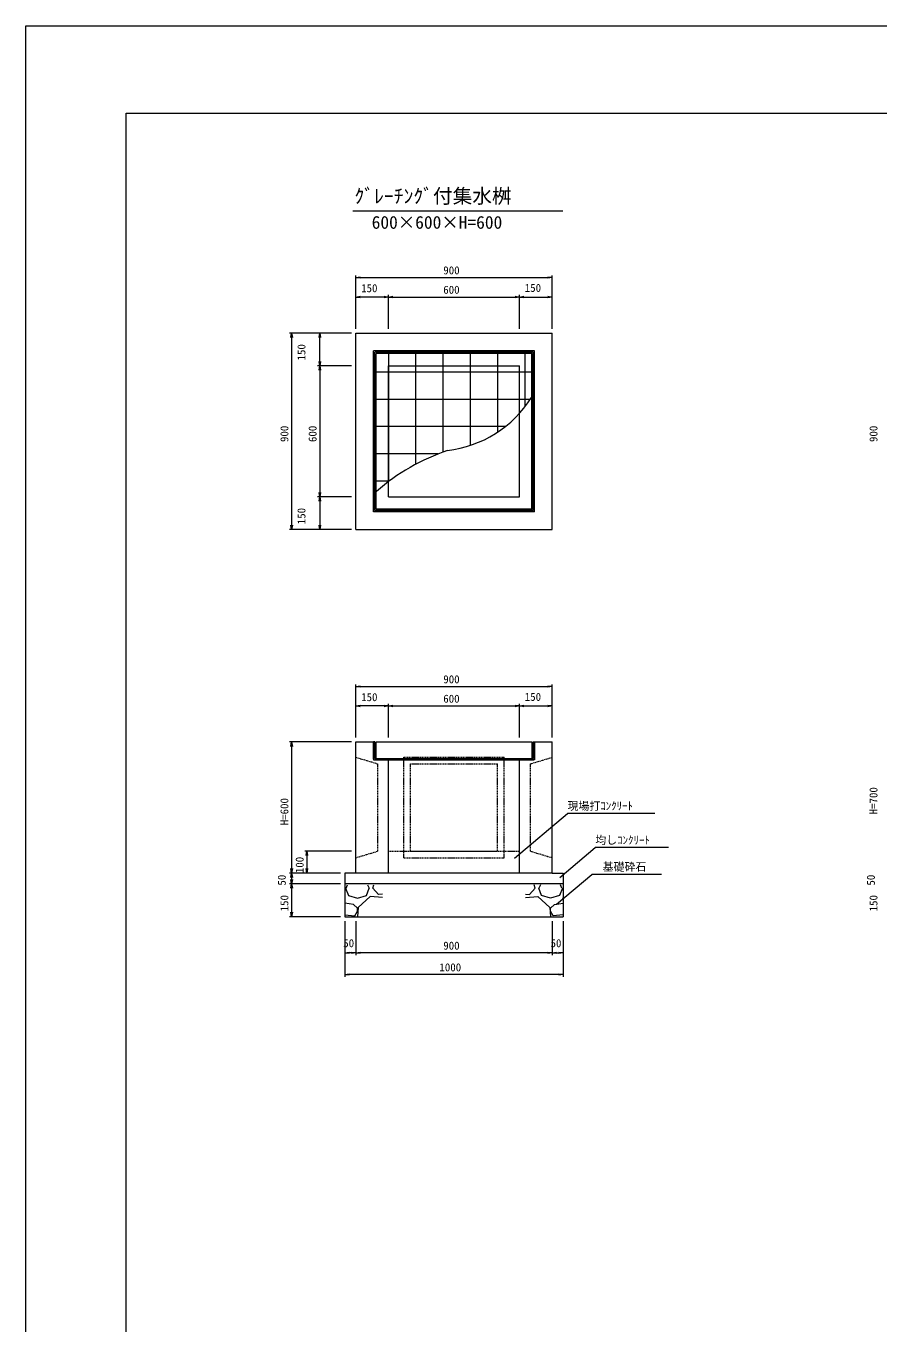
# Model space of a CAD drawing. Units: millimetres on the paper. Extents: x 0 to 841, y 0 to 594.
# Drawn here: x 0 to 195.3, y 297 to 594 of the extents above; entities that cross this region are included whole.
import ezdxf
from ezdxf.enums import TextEntityAlignment as Align

# ---------------------------------------------------------------- set-up
doc = ezdxf.new("R2010")
doc.units = ezdxf.units.MM
doc.linetypes.add('USER1', pattern=[0.375, 0.25, -0.125])
for name, color, linetype, lineweight in [('D-STR-DIM（寸法）', 7, 'Continuous', 18), ('D-STR-HTXT（旗揚げ）', 7, 'Continuous', 18), ('D-STR-STR1（構造物）', 4, 'Continuous', 18), ('D-STR-STRn（構造物）', 7, 'Continuous', 18), ('D-STR（構造物外形線）', 1, 'Continuous', 18), ('D-TTL(外枠）', 2, 'Continuous', 18), ('DEFPOINTS_2', 8, 'Continuous', 18)]:
    doc.layers.add(name, color=color, linetype=linetype, lineweight=lineweight)
doc.layers.add('D-STR-TXT（文字）', color=7, linetype='Continuous')
doc.layers.add('D-TTL-TXT（文字）', color=7, linetype='Continuous')
doc.styles.add('ＭＳ ゴシック', font='')
doc.styles.get('ＭＳ ゴシック').set_extended_font_data('MS Gothic')

msp = doc.modelspace()

# ---------------------------------------------------------------- linework, layer by layer
at = {"layer": 'D-STR-DIM（寸法）'}
for p, q in [((75.602, 524.685), (75.602, 536.879)), ((75.602, 536.379), (76.602, 536.545)), ((76.602, 536.212), (75.602, 536.379)), ((75.602, 536.379), (76.602, 536.379)), ((76.602, 536.379), (119.602, 536.379)), ((119.602, 536.545), (120.602, 536.379)), ((120.602, 536.379), (119.602, 536.212)), ((120.602, 536.379), (119.602, 536.379)), ((120.602, 524.685), (120.602, 536.879)), ((75.602, 524.685), (75.602, 532.435)), ((75.602, 531.935), (76.602, 532.102)), ((76.602, 531.768), (75.602, 531.935)), ((75.602, 531.935), (76.602, 531.935)), ((82.102, 531.935), (76.602, 531.935)), ((82.102, 532.102), (83.102, 531.935)), ((83.102, 531.935), (82.102, 531.768)), ((83.102, 531.935), (82.102, 531.935)), ((83.102, 524.685), (83.102, 532.435)), ((83.102, 524.685), (83.102, 532.435)), ((83.102, 531.935), (84.102, 532.102)), ((84.102, 531.768), (83.102, 531.935)), ((83.102, 531.935), (84.102, 531.935)), ((84.102, 531.935), (112.102, 531.935)), ((112.102, 532.102), (113.102, 531.935)), ((113.102, 531.935), (112.102, 531.768)), ((113.102, 531.935), (112.102, 531.935)), ((113.102, 524.685), (113.102, 532.435)), ((113.102, 524.685), (113.102, 532.435)), ((113.102, 531.935), (114.102, 532.102)), ((114.102, 531.768), (113.102, 531.935)), ((113.102, 531.935), (114.102, 531.935)), ((114.102, 531.935), (119.602, 531.935)), ((119.602, 532.102), (120.602, 531.935)), ((120.602, 531.935), (119.602, 531.768)), ((120.602, 531.935), (119.602, 531.935)), ((120.602, 524.685), (120.602, 532.435)), ((74.602, 523.685), (60.396, 523.685)), ((60.73, 522.685), (60.896, 523.685)), ((60.896, 523.685), (61.063, 522.685)), ((60.896, 523.685), (60.896, 522.685)), ((74.602, 523.685), (66.852, 523.685)), ((67.185, 522.685), (67.352, 523.685)), ((67.352, 523.685), (67.518, 522.685)), ((67.352, 523.685), (67.352, 522.685)), ((60.896, 522.685), (60.896, 479.685)), ((67.352, 517.185), (67.352, 522.685)), ((67.352, 516.185), (67.185, 517.185)), ((67.518, 517.185), (67.352, 516.185)), ((67.352, 516.185), (67.352, 517.185)), ((74.602, 516.185), (66.852, 516.185)), ((74.602, 516.185), (66.852, 516.185)), ((67.185, 515.185), (67.352, 516.185)), ((67.352, 516.185), (67.518, 515.185)), ((67.352, 516.185), (67.352, 515.185)), ((67.352, 515.185), (67.352, 487.185)), ((67.352, 486.185), (67.185, 487.185)), ((67.518, 487.185), (67.352, 486.185)), ((67.352, 486.185), (67.352, 487.185)), ((74.602, 486.185), (66.852, 486.185)), ((74.602, 486.185), (66.852, 486.185)), ((67.185, 485.185), (67.352, 486.185)), ((67.352, 486.185), (67.518, 485.185)), ((67.352, 486.185), (67.352, 485.185)), ((67.352, 485.185), (67.352, 479.685)), ((74.602, 478.685), (60.396, 478.685)), ((60.896, 478.685), (60.73, 479.685)), ((61.063, 479.685), (60.896, 478.685)), ((60.896, 478.685), (60.896, 479.685)), ((74.602, 478.685), (66.852, 478.685)), ((67.352, 478.685), (67.185, 479.685)), ((67.518, 479.685), (67.352, 478.685)), ((67.352, 478.685), (67.352, 479.685)), ((75.602, 431.047), (75.602, 443.24)), ((75.602, 442.74), (76.602, 442.907)), ((76.602, 442.574), (75.602, 442.74)), ((75.602, 442.74), (76.602, 442.74)), ((76.602, 442.74), (119.602, 442.74)), ((119.602, 442.907), (120.602, 442.74)), ((120.602, 442.74), (119.602, 442.574)), ((120.602, 442.74), (119.602, 442.74)), ((120.602, 431.047), (120.602, 443.24)), ((75.602, 431.047), (75.602, 438.797)), ((75.602, 438.297), (76.602, 438.464)), ((76.602, 438.13), (75.602, 438.297)), ((75.602, 438.297), (76.602, 438.297)), ((82.102, 438.297), (76.602, 438.297)), ((82.102, 438.464), (83.102, 438.297)), ((83.102, 438.297), (82.102, 438.13)), ((83.102, 438.297), (82.102, 438.297)), ((83.102, 431.047), (83.102, 438.797)), ((83.102, 431.047), (83.102, 438.797)), ((83.102, 438.297), (84.102, 438.464)), ((84.102, 438.13), (83.102, 438.297)), ((83.102, 438.297), (84.102, 438.297)), ((84.102, 438.297), (112.102, 438.297)), ((112.102, 438.464), (113.102, 438.297)), ((113.102, 438.297), (112.102, 438.13)), ((113.102, 438.297), (112.102, 438.297)), ((113.102, 431.047), (113.102, 438.797)), ((113.102, 431.047), (113.102, 438.797)), ((113.102, 438.297), (114.102, 438.464)), ((114.102, 438.13), (113.102, 438.297)), ((113.102, 438.297), (114.102, 438.297)), ((114.102, 438.297), (119.602, 438.297)), ((119.602, 438.464), (120.602, 438.297)), ((120.602, 438.297), (119.602, 438.13)), ((120.602, 438.297), (119.602, 438.297)), ((120.602, 431.047), (120.602, 438.797)), ((74.602, 430.047), (60.396, 430.047)), ((60.73, 429.047), (60.896, 430.047)), ((60.896, 430.047), (61.063, 429.047)), ((60.896, 430.047), (60.896, 429.047)), ((60.896, 429.047), (60.896, 401.047)), ((74.602, 405.047), (63.886, 405.047)), ((64.22, 404.047), (64.386, 405.047)), ((64.386, 405.047), (64.553, 404.047)), ((64.386, 405.047), (64.386, 404.047)), ((64.386, 404.047), (64.386, 401.047)), ((60.896, 400.047), (60.73, 401.047)), ((61.063, 401.047), (60.896, 400.047)), ((60.896, 400.047), (60.896, 401.047)), ((64.386, 400.047), (64.22, 401.047)), ((64.553, 401.047), (64.386, 400.047)), ((64.386, 400.047), (64.386, 401.047)), ((72.102, 400.047), (60.396, 400.047)), ((69.602, 400.047), (60.396, 400.047)), ((60.73, 399.047), (60.896, 400.047)), ((60.896, 397.547), (60.73, 398.547)), ((60.896, 400.047), (61.063, 399.047)), ((60.896, 400.047), (60.896, 399.047)), ((60.896, 399.047), (60.896, 398.547)), ((61.063, 398.547), (60.896, 397.547)), ((60.896, 397.547), (60.896, 398.547)), ((72.102, 400.047), (63.886, 400.047)), ((72.102, 397.547), (60.396, 397.547)), ((72.102, 397.547), (60.396, 397.547)), ((60.73, 396.547), (60.896, 397.547)), ((60.896, 397.547), (61.063, 396.547)), ((60.896, 397.547), (60.896, 396.547)), ((60.896, 396.547), (60.896, 391.047)), ((72.102, 390.047), (60.396, 390.047)), ((60.896, 390.047), (60.73, 391.047)), ((61.063, 391.047), (60.896, 390.047)), ((60.896, 390.047), (60.896, 391.047)), ((73.102, 389.047), (73.102, 381.254)), ((73.102, 389.047), (73.102, 376.286)), ((75.602, 389.047), (75.602, 381.254)), ((75.602, 389.047), (75.602, 381.254)), ((120.602, 389.047), (120.602, 381.254)), ((120.602, 389.047), (120.602, 381.254)), ((123.102, 389.047), (123.102, 376.286)), ((123.102, 389.047), (123.102, 381.254)), ((73.102, 381.754), (74.102, 381.921)), ((74.102, 381.587), (73.102, 381.754)), ((73.102, 381.754), (74.102, 381.754)), ((74.602, 381.754), (74.102, 381.754)), ((74.602, 381.921), (75.602, 381.754)), ((75.602, 381.754), (74.602, 381.587)), ((75.602, 381.754), (74.602, 381.754)), ((75.602, 381.754), (76.602, 381.921)), ((76.602, 381.587), (75.602, 381.754)), ((75.602, 381.754), (76.602, 381.754)), ((119.602, 381.754), (76.602, 381.754)), ((119.602, 381.921), (120.602, 381.754)), ((120.602, 381.754), (119.602, 381.587)), ((120.602, 381.754), (119.602, 381.754)), ((120.602, 381.754), (121.602, 381.921)), ((121.602, 381.587), (120.602, 381.754)), ((120.602, 381.754), (121.602, 381.754)), ((121.602, 381.754), (122.102, 381.754)), ((122.102, 381.921), (123.102, 381.754)), ((123.102, 381.754), (122.102, 381.587)), ((123.102, 381.754), (122.102, 381.754)), ((73.102, 376.786), (74.102, 376.953)), ((74.102, 376.62), (73.102, 376.786)), ((73.102, 376.786), (74.102, 376.786)), ((122.102, 376.786), (74.102, 376.786)), ((122.102, 376.953), (123.102, 376.786)), ((123.102, 376.786), (122.102, 376.62)), ((123.102, 376.786), (122.102, 376.786))]:
    msp.add_line(p, q, dxfattribs=at)
at = {"layer": 'D-STR-HTXT（旗揚げ）'}
for p, q in [((74.936, 551.663), (123.044, 551.663)), ((111.939, 403.473), (124.124, 413.688)), ((144.159, 413.688), (124.124, 413.688)), ((122.358, 399.048), (130.481, 405.858)), ((147.249, 405.858), (130.481, 405.858)), ((121.561, 392.921), (129.684, 399.731)), ((145.658, 399.731), (129.684, 399.731))]:
    msp.add_line(p, q, dxfattribs=at)
at = {"layer": 'D-STR-STR1（構造物）'}
for p, q in [((79.677, 482.76), (79.677, 519.61)), ((116.527, 519.61), (79.677, 519.61)), ((116.227, 519.31), (79.977, 519.31)), ((79.977, 483.06), (79.977, 519.31)), ((115.927, 519.01), (80.277, 519.01)), ((80.277, 483.36), (80.277, 519.01)), ((83.135, 516.185), (83.135, 518.935)), ((89.385, 516.185), (89.385, 518.935)), ((95.635, 516.185), (95.635, 518.935)), ((101.885, 516.185), (101.885, 518.935)), ((108.135, 516.185), (108.135, 518.935)), ((114.385, 506.829), (114.385, 518.935)), ((115.927, 483.36), (115.927, 519.01)), ((116.227, 483.06), (116.227, 519.31)), ((116.527, 482.76), (116.527, 519.61)), ((83.102, 514.747), (80.352, 514.747)), ((113.102, 514.747), (83.102, 514.747)), ((83.135, 489.682), (83.135, 516.185)), ((89.385, 493.655), (89.385, 516.185)), ((95.635, 496.445), (95.635, 516.185)), ((101.885, 497.973), (101.885, 516.185)), ((108.135, 501.028), (108.135, 516.185)), ((115.852, 514.747), (113.102, 514.747)), ((83.102, 508.497), (80.352, 508.497)), ((113.102, 508.497), (83.102, 508.497)), ((115.581, 508.497), (113.102, 508.497)), ((83.102, 502.247), (80.352, 502.247)), ((109.822, 502.247), (83.102, 502.247)), ((83.102, 495.997), (80.352, 495.997)), ((94.454, 495.997), (83.102, 495.997)), ((83.102, 489.747), (80.352, 489.747)), ((83.223, 489.747), (83.102, 489.747)), ((116.527, 482.76), (79.677, 482.76)), ((116.227, 483.06), (79.977, 483.06)), ((115.927, 483.36), (80.277, 483.36)), ((79.677, 430.047), (79.677, 425.997)), ((79.977, 430.047), (79.677, 430.047)), ((79.677, 426.147), (79.677, 430.047)), ((79.977, 426.297), (79.977, 430.047)), ((80.277, 426.297), (80.277, 430.047)), ((80.277, 430.047), (115.927, 430.047)), ((115.927, 430.047), (115.927, 426.297)), ((116.227, 430.047), (116.527, 430.047)), ((116.227, 426.297), (116.227, 430.047)), ((116.527, 430.047), (116.527, 428.022)), ((116.527, 430.047), (116.527, 425.997)), ((116.527, 426.147), (116.527, 430.047)), ((79.677, 425.997), (116.377, 425.997)), ((79.977, 426.297), (116.227, 426.297)), ((116.527, 425.997), (113.102, 425.997))]:
    msp.add_line(p, q, dxfattribs=at)
at = {"layer": 'D-STR-STR1（構造物）', "color": 7, "linetype": 'USER1'}
msp.add_line((83.102, 405.047), (113.102, 405.047), dxfattribs=at)
at = {"layer": 'D-STR-STR1（構造物）'}
for centre, radius, start, end in [((93.488, 523.074), 26.468, 276.79494, 327.66345), ((112.31, 450.694), 48.695, 108.79618, 131.01713)]:
    msp.add_arc(centre, radius, start, end, dxfattribs=at)
at = {"layer": 'D-STR-STRn（構造物）'}
for p, q in [((73.102, 400.047), (73.102, 390.047)), ((75.602, 400.047), (73.102, 400.047)), ((120.602, 400.047), (123.102, 400.047)), ((123.102, 400.047), (123.102, 390.047)), ((123.102, 397.547), (73.102, 397.547)), ((73.236, 396.583), (73.956, 394.903)), ((73.366, 396.585), (73.683, 397.324)), ((78.042, 394.895), (78.642, 396.575)), ((78.297, 397.324), (78.639, 396.584)), ((79.477, 396.58), (79.756, 397.324)), ((80.797, 395.162), (79.477, 396.602)), ((81.721, 395.238), (80.783, 395.157)), ((114.483, 395.238), (115.42, 395.157)), ((115.407, 395.162), (116.727, 396.602)), ((116.727, 396.58), (116.448, 397.324)), ((118.162, 394.895), (117.562, 396.575)), ((117.906, 397.324), (117.564, 396.584)), ((122.968, 396.583), (122.248, 394.903)), ((122.837, 396.585), (122.521, 397.324)), ((73.239, 394.183), (73.102, 394.228)), ((73.102, 394.112), (73.225, 394.186)), ((75.053, 392.872), (73.102, 393.165)), ((73.947, 394.892), (75.987, 394.292)), ((76.01, 392.008), (75.05, 392.848)), ((76.009, 394.291), (78.049, 394.891)), ((76.12, 392.139), (76.024, 390.124)), ((78.888, 394.664), (76.128, 392.144)), ((81.721, 394.408), (78.881, 394.645)), ((114.483, 394.408), (117.323, 394.645)), ((117.316, 394.664), (120.076, 392.144)), ((120.195, 394.291), (118.155, 394.891)), ((120.084, 392.139), (120.18, 390.124)), ((120.193, 392.008), (121.153, 392.848)), ((122.257, 394.892), (120.217, 394.292)), ((121.15, 392.872), (123.102, 393.165)), ((122.964, 394.183), (123.102, 394.228)), ((123.102, 394.112), (122.978, 394.186)), ((73.102, 390.494), (75.401, 390.218)), ((73.102, 390.047), (123.102, 390.047)), ((75.382, 390.218), (75.982, 391.298)), ((75.997, 391.303), (75.997, 392.023)), ((120.207, 391.303), (120.207, 392.023)), ((120.821, 390.218), (120.221, 391.298)), ((123.102, 390.494), (120.802, 390.218))]:
    msp.add_line(p, q, dxfattribs=at)
at = {"layer": 'D-STR（構造物外形線）'}
for p, q in [((75.602, 523.685), (120.602, 523.685)), ((75.602, 478.685), (75.602, 523.685)), ((120.602, 478.685), (120.602, 523.685)), ((83.102, 516.185), (113.102, 516.185)), ((83.102, 486.185), (83.102, 516.185)), ((113.102, 486.185), (113.102, 516.185)), ((83.102, 486.185), (113.102, 486.185)), ((75.602, 478.685), (120.602, 478.685)), ((75.602, 400.047), (75.602, 430.047)), ((75.627, 430.047), (79.677, 430.047)), ((116.527, 430.047), (120.577, 430.047)), ((120.602, 400.047), (120.602, 430.047)), ((83.102, 400.047), (83.102, 426.297)), ((113.102, 400.047), (113.102, 426.297)), ((120.602, 400.047), (75.602, 400.047))]:
    msp.add_line(p, q, dxfattribs=at)
at = {"layer": 'D-STR（構造物外形線）', "linetype": 'USER1'}
for p, q in [((75.627, 426.547), (80.627, 425.047)), ((80.627, 405.047), (80.627, 425.047)), ((86.602, 403.547), (86.602, 426.547)), ((86.602, 426.547), (109.602, 426.547)), ((88.102, 405.047), (88.102, 425.047)), ((88.102, 425.047), (108.102, 425.047)), ((108.102, 405.047), (108.102, 425.047)), ((109.602, 403.547), (109.602, 426.547)), ((115.602, 425.047), (120.602, 426.547)), ((115.602, 405.047), (115.602, 425.047)), ((75.627, 403.547), (80.627, 405.047)), ((88.102, 405.047), (108.102, 405.047)), ((115.602, 405.047), (120.602, 403.547)), ((86.602, 403.547), (109.602, 403.547))]:
    msp.add_line(p, q, dxfattribs=at)
at = {"layer": 'D-TTL(外枠）'}
for p, q in [((23, 574), (818, 574)), ((23, 20), (23, 574))]:
    msp.add_line(p, q, dxfattribs=at)
at = {"layer": 'DEFPOINTS_2'}
for p, q in [((0, 594), (841, 594)), ((0, 0), (0, 594))]:
    msp.add_line(p, q, dxfattribs=at)

# ---------------------------------------------------------------- texts
at = {"layer": 'D-STR-DIM（寸法）', "style": 'ＭＳ ゴシック'}
for s, p in [('900', (95.646, 536.579)), ('150', (76.82, 532.488)), ('150', (114.32, 532.552)), ('600', (95.64, 532.135)), ('900', (95.646, 442.94)), ('150', (76.82, 438.85)), ('600', (95.64, 438.497)), ('150', (114.32, 438.913)), ('50', (72.721, 382.513)), ('900', (95.646, 381.954)), ('50', (120.221, 382.513)), ('1000', (94.758, 376.986))]:
    msp.add_text(s, height=1.833, dxfattribs=at).set_placement(p, align=Align.BOTTOM_LEFT)
for s, p in [('150', (64.602, 517.403)), ('900', (60.696, 498.73)), ('600', (67.152, 498.723)), ('900', (195.696, 498.73)), ('150', (64.602, 479.903)), ('H=700', (195.696, 413.473)), ('H=600', (60.696, 410.973)), ('100', (64.186, 400.015)), ('50', (60.096, 397.166)), ('50', (195.096, 397.166)), ('150', (60.696, 391.265)), ('150', (195.696, 391.265))]:
    msp.add_text(s, height=1.833, rotation=90, dxfattribs=at).set_placement(p, align=Align.BOTTOM_LEFT)
at = {"layer": 'D-STR-TXT（文字）', "style": 'ＭＳ ゴシック'}
for s, p in [('現場打ｺﾝｸﾘｰﾄ', (124.124, 413.94)), ('均しｺﾝｸﾘｰﾄ', (130.481, 406.111)), ('基礎砕石', (132.184, 399.984))]:
    msp.add_text(s, height=1.833, dxfattribs=at).set_placement(p, align=Align.BOTTOM_LEFT)
at = {"layer": 'D-TTL-TXT（文字）', "style": 'ＭＳ ゴシック'}
for s, height, p in [('ｸﾞﾚｰﾁﾝｸﾞ付集水桝', 3.299, (75.286, 552.406)), ('600×600×H=600', 2.933, (79.235, 546.683))]:
    msp.add_text(s, height=height, dxfattribs=at).set_placement(p, align=Align.BOTTOM_LEFT)

doc.saveas('drawing.dxf')
